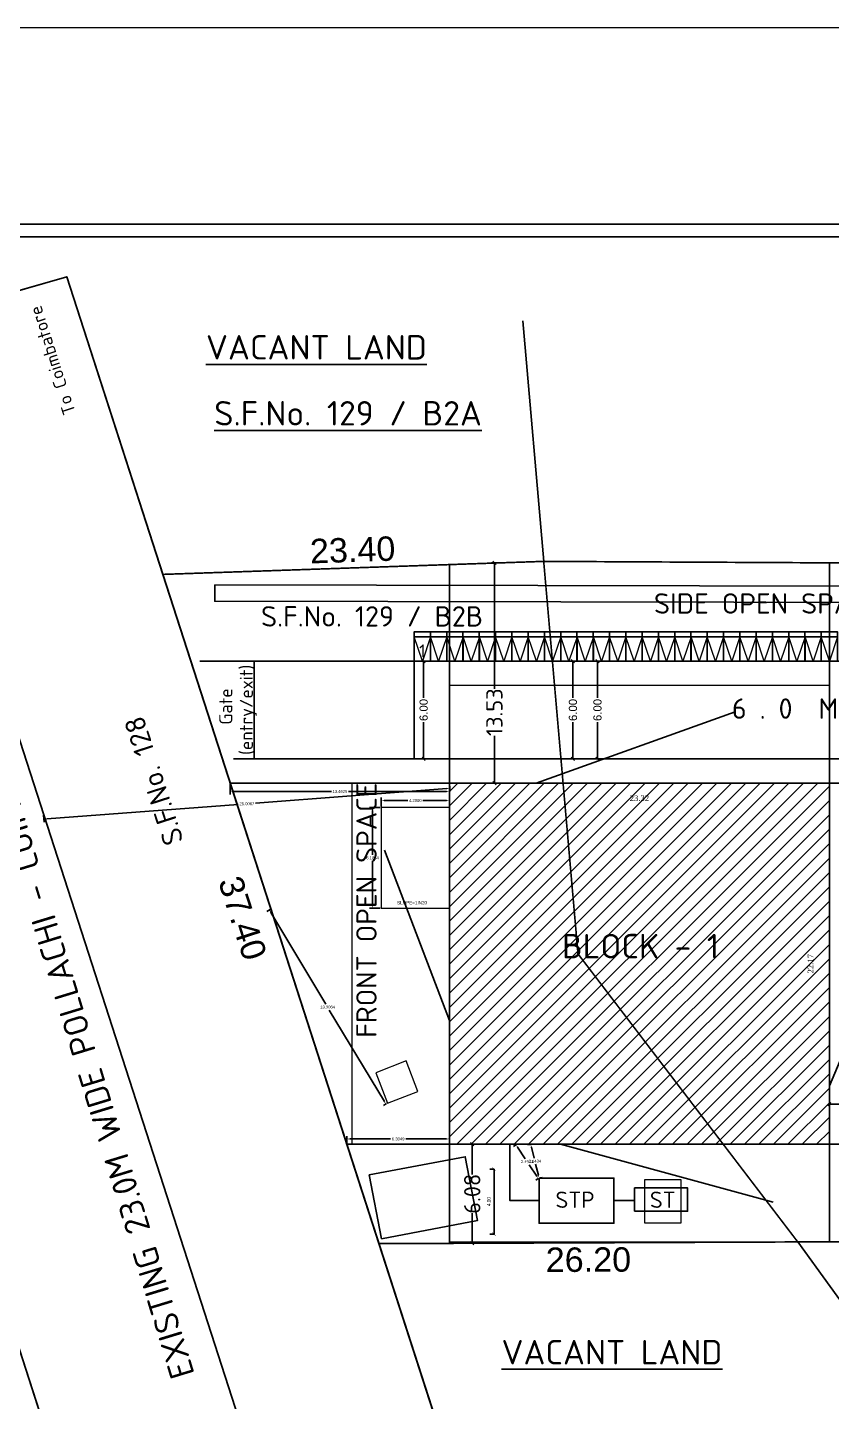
# Model space of a CAD drawing. Header units: metres. Extents: x 33037 to 86814, y -4407 to 25.
# Drawn here: x 86513.5 to 86562.9, y -4142.7 to -4058.3 of the extents above; entities that cross this region are included whole.
import ezdxf

# ---------------------------------------------------------------- set-up
doc = ezdxf.new("R2010")
doc.units = ezdxf.units.M
doc.header["$MEASUREMENT"] = 0
doc.linetypes.add('HIDDEN', pattern=[0.375, 0.25, -0.125])
for name, color, linetype in [('AS_AT_SITE', 6, 'Continuous'), ('BLK_1_INTERNAL_VEHICULAR_ACCESS', 161, 'Continuous'), ('BLK_1_LVL_0_FRONT_SETBACK', 2, 'Continuous'), ('BLK_1_LVL_0_REAR_SETBACK', 11, 'Continuous'), ('BLK_1_LVL_0_SIDE_SETBACK1', 171, 'Continuous'), ('BLK_1_LVL_0_SIDE_SETBACK2', 102, 'Continuous'), ('BLK_2_LVL_0_FRONT_SETBACK', 2, 'Continuous'), ('DRIVE_WAY', 255, 'Continuous'), ('Driveway', 8, 'Continuous'), ('ELECTRICAL_ROOM', 51, 'Continuous'), ('FMB_OR_PLR', 70, 'Continuous'), ('PER_AISLE_WIDTH', 5, 'Continuous'), ('PLOT_BOUNDARY', 70, 'Continuous'), ('ROAD_WIDTH', 1, 'Continuous'), ('RWH', 130, 'Continuous'), ('SEPTIC_TANK', 146, 'Continuous'), ('SEPTIC_TANK_1', 146, 'Continuous'), ('SUPER_IMPOSED', 5, 'Continuous'), ('SURRENDER_ROAD_WIDTH', 2, 'Continuous'), ('TWO_WHEELER_DRIVE_WAY', 6, 'Continuous')]:
    doc.layers.add(name, color=color, linetype=linetype)
for name, color, linetype, lineweight in [('b_road_path', 252, 'Continuous', 5), ('BLK_1_DA_RAMP_1', 1, 'Continuous', 0), ('BLK_1_FIRE_TENDER_MOVEMENT', 161, 'Continuous', 0), ('BLK_1_LVL_0_BLDG_FOOT_PRINT', 1, 'Continuous', 5), ('BLK_2_FIRE_TENDER_MOVEMENT', 161, 'Continuous', 0), ('DIST_CL_ROAD', 7, 'Continuous', 0), ('DIST_EXIT', 7, 'Continuous', 0), ('DISTANCE_BLK', 238, 'Continuous', 0), ('LOCATION_PLAN', 7, 'Continuous', 0), ('NOTIFIED_ROAD', 183, 'Continuous', 13), ('SEGREGATED_TOILET', 1, 'Continuous', 0), ('WASTE_DISPOSAL', 7, 'Continuous', 0)]:
    doc.layers.add(name, color=color, linetype=linetype, lineweight=lineweight)
doc.layers.add('SHORTEST_DIST_TO_ROAD', color=6, linetype='Continuous', plot=False)
doc.layers.add('TWO_WHEELER_PARKING', color=2, linetype='Continuous', plot=False)
doc.styles.add('ARIAL', font='arial.ttf')
doc.styles.add('DIM 100', font='ARIALN.TTF', dxfattribs={"width": 0.85, "height": 0.23})
doc.styles.add('ISO Proportional', font='isocpeur.ttf')
doc.styles.add('ROMANS', font='times.ttf')
doc.styles.get("Standard").update_dxf_attribs({"font": 'arial.ttf'})
doc.dimstyles.new('boun', dxfattribs={"dimtxt": 0.35, "dimasz": 7, "dimexe": 0.18, "dimexo": 0.0625, "dimgap": 0.09, "dimtad": 0, "dimzin": 1, "dimdsep": 46, "dimtxsty": 'ARIAL', "dimblk": 'OBLIQUE', "dimcen": 0, "dimse1": 1, "dimse2": 1, "dimsd1": 1, "dimsd2": 1, "dimclrt": 256, "dimadec": 0, "dimazin": 0, "dimtfac": 1, "dimtofl": 0, "dimtmove": 2, "dimatfit": 3, "dimfxl": 0, "dimtolj": 1, "dimtzin": 0, "dimarcsym": 0})
doc.dimstyles.new('GRID DIM 400', dxfattribs={"dimscale": 0, "dimtxt": 0.8, "dimasz": 0.2, "dimexe": 0, "dimexo": 0, "dimgap": 0.2, "dimtad": 0, "dimlfac": -0.1, "dimzin": 1, "dimdsep": 46, "dimtxsty": 'DIM 100', "dimblk": 'ARCHTICK', "dimcen": 0, "dimclrd": 256, "dimclre": 252, "dimclrt": 4, "dimazin": 0, "dimtfac": 1, "dimtix": 1, "dimtofl": 0, "dimtmove": 2, "dimatfit": 0, "dimfxl": 0, "dimtolj": 1, "dimtzin": 0, "dimarcsym": 0})
doc.dimstyles.new('inner', dxfattribs={"dimtxt": 0.35, "dimasz": 7, "dimexe": 0.18, "dimexo": 0.0625, "dimgap": 0.09, "dimtad": 0, "dimzin": 1, "dimdsep": 46, "dimtxsty": 'ROMANS', "dimblk": 'OBLIQUE', "dimcen": 0, "dimse1": 1, "dimse2": 1, "dimsd1": 1, "dimsd2": 1, "dimclrt": 256, "dimadec": 0, "dimazin": 0, "dimtfac": 1, "dimtofl": 0, "dimtmove": 2, "dimatfit": 3, "dimfxl": 0, "dimtolj": 1, "dimtzin": 0, "dimarcsym": 0})
doc.dimstyles.new('SITE TO BOUND', dxfattribs={"dimtxt": 1, "dimasz": 0.2, "dimexe": 0.18, "dimexo": 0.0625, "dimgap": 0.09, "dimtad": 0, "dimtoh": 1, "dimzin": 0, "dimdsep": 46, "dimtxsty": 'ISO Proportional', "dimblk": 'OBLIQUE', "dimcen": 0.09, "dimclrd": 5, "dimclre": 2, "dimclrt": 7, "dimadec": 0, "dimazin": 0, "dimtfac": 1, "dimtofl": 0, "dimtmove": 2, "dimatfit": 3, "dimldrblk": 'OBLIQUE', "dimfxl": 0, "dimtolj": 1, "dimtzin": 0, "dimarcsym": 0})
doc.dimstyles.get("Standard").update_dxf_attribs({"dimtxt": 0.18, "dimasz": 0.18, "dimexe": 0.18, "dimexo": 0.0625, "dimgap": 0.09, "dimtad": 0, "dimtih": 1, "dimtoh": 1, "dimdec": 4, "dimzin": 0, "dimdsep": 46, "dimtxsty": 'Standard', "dimcen": 0.09, "dimadec": 0, "dimazin": 0, "dimtfac": 1, "dimtdec": 4, "dimtofl": 0, "dimtmove": 0, "dimatfit": 3, "dimfxl": 0, "dimtolj": 1, "dimtzin": 0, "dimarcsym": 0})
doc.dimstyles.new('Standard - 1', dxfattribs={"dimtxt": 0.7, "dimasz": 0.2, "dimexe": 0.18, "dimexo": 0.0625, "dimgap": 0.09, "dimtad": 0, "dimzin": 0, "dimdsep": 46, "dimtxsty": 'Standard', "dimblk": 'OBLIQUE', "dimcen": 0.09, "dimse1": 1, "dimse2": 1, "dimadec": 0, "dimazin": 0, "dimtfac": 1, "dimtofl": 0, "dimtmove": 0, "dimatfit": 3, "dimldrblk": 'OBLIQUE', "dimfxl": 0, "dimtolj": 1, "dimtzin": 0, "dimarcsym": 0})

# ---------------------------------------------------------------- blocks, each defined once
blk = doc.blocks.new('*D1456')
at = {"insert": (86551.107, -4105.604), "char_height": 0.35, "attachment_point": 5, "style": 'ROMANS'}
blk.add_mtext('\\A1;23.32', dxfattribs=at)
blk = doc.blocks.new('_Oblique')
at = {"color": 0, "linetype": 'ByBlock', "lineweight": -2}
blk.add_line((-0.5, -0.5), (0.5, 0.5), dxfattribs=at)
blk = doc.blocks.new('*D1457')
at = {"insert": (86561.616, -4115.771), "char_height": 0.35, "attachment_point": 5, "rotation": 90, "style": 'ROMANS'}
blk.add_mtext('\\A1;22.17', dxfattribs=at)
blk = doc.blocks.new('TW Parking')
blk.add_lwpolyline([(86223.79, -4437.182), (86223.79, -4435.682), (86224.79, -4435.682), (86224.79, -4437.182), (86223.79, -4437.182)])
at = {"layer": 'b_road_path'}
blk.add_lwpolyline([(86223.79, -4437.182), (86224.29, -4435.682), (86224.79, -4437.182)], dxfattribs=at)
blk = doc.blocks.new('*D1460')
at = {"color": 2, "lineweight": -2}
for p, q in [((86562.767, -4124.385), (86562.767, -4124.579)), ((86568.767, -4124.385), (86568.767, -4124.579))]:
    blk.add_line(p, q, dxfattribs=at)
at = {"color": 5, "lineweight": -2}
for p, q in [((86562.767, -4124.399), (86564.577, -4124.399)), ((86568.767, -4124.399), (86566.957, -4124.399))]:
    blk.add_line(p, q, dxfattribs=at)
at = {"color": 5, "lineweight": -2, "xscale": 0.2, "yscale": 0.2, "zscale": 0.2, "rotation": 180}
blk.add_blockref('_Oblique', (86562.767, -4124.399), dxfattribs=at)
at = {"color": 5, "lineweight": -2, "xscale": 0.2, "yscale": 0.2, "zscale": 0.2}
blk.add_blockref('_Oblique', (86568.767, -4124.399), dxfattribs=at)
at = {"color": 7, "insert": (86565.767, -4124.399), "char_height": 1, "attachment_point": 5, "style": 'ISO Proportional'}
blk.add_mtext('\\A1;6.00', dxfattribs=at)
blk = doc.blocks.new('*D1462')
at = {"color": 2, "lineweight": -2}
for p, q in [((86540.841, -4126.856), (86541.021, -4126.856)), ((86540.841, -4132.939), (86541.021, -4132.939))]:
    blk.add_line(p, q, dxfattribs=at)
at = {"color": 5, "lineweight": -2}
for p, q in [((86540.841, -4126.856), (86540.841, -4128.708)), ((86540.841, -4132.939), (86540.841, -4131.088))]:
    blk.add_line(p, q, dxfattribs=at)
at = {"color": 5, "lineweight": -2, "xscale": 0.2, "yscale": 0.2, "zscale": 0.2}
for p, rotation in [((86540.841, -4126.856), 90), ((86540.841, -4132.939), 270)]:
    blk.add_blockref('_Oblique', p, dxfattribs=dict(at, rotation=rotation))
at = {"color": 7, "insert": (86540.841, -4129.898), "char_height": 1, "attachment_point": 5, "rotation": 90, "style": 'ISO Proportional'}
blk.add_mtext('\\A1;6.08', dxfattribs=at)
blk = doc.blocks.new('*D1463')
at = {"layer": 'DIST_EXIT', "color": 0, "lineweight": -2}
for p, q in [((86533.142, -4126.794), (86533.142, -4126.352)), ((86533.322, -4126.532), (86535.83, -4126.532)), ((86539.267, -4126.532), (86536.759, -4126.532)), ((86539.447, -4126.794), (86539.447, -4126.352))]:
    blk.add_line(p, q, dxfattribs=at)
at = {"layer": 'DIST_EXIT', "color": 0}
for points in [[(86533.322, -4126.502), (86533.322, -4126.562), (86533.142, -4126.532)], [(86539.267, -4126.502), (86539.267, -4126.562), (86539.447, -4126.532)]]:
    blk.add_solid(points, dxfattribs=at)
at = {"layer": 'DIST_EXIT', "color": 0, "insert": (86536.295, -4126.532), "char_height": 0.18, "attachment_point": 5}
blk.add_mtext('\\A1;6.3049', dxfattribs=at)
blk = doc.blocks.new('*D1300')
at = {"layer": 'DIST_CL_ROAD', "color": 0, "lineweight": -2}
for p, q in [((86525.985, -4104.749), (86525.985, -4105.369)), ((86539.447, -4104.749), (86539.447, -4105.369)), ((86526.165, -4105.189), (86532.19, -4105.189)), ((86539.267, -4105.189), (86533.242, -4105.189))]:
    blk.add_line(p, q, dxfattribs=at)
at = {"layer": 'DIST_CL_ROAD', "color": 0}
for points in [[(86526.165, -4105.159), (86526.165, -4105.219), (86525.985, -4105.189)], [(86539.267, -4105.159), (86539.267, -4105.219), (86539.447, -4105.189)]]:
    blk.add_solid(points, dxfattribs=at)
at = {"layer": 'DIST_CL_ROAD', "color": 0, "insert": (86532.716, -4105.189), "char_height": 0.18, "attachment_point": 5}
blk.add_mtext('\\A1;13.4625', dxfattribs=at)
blk = doc.blocks.new('*D1464')
at = {"color": 2, "lineweight": -2}
for p, q in [((86542.428, -4091.151), (86542.023, -4091.151)), ((86542.428, -4104.686), (86542.023, -4104.686))]:
    blk.add_line(p, q, dxfattribs=at)
at = {"color": 5, "lineweight": -2}
for p, q in [((86542.203, -4091.151), (86542.203, -4098.883)), ((86542.203, -4104.686), (86542.203, -4101.763))]:
    blk.add_line(p, q, dxfattribs=at)
at = {"color": 5, "lineweight": -2, "xscale": 0.2, "yscale": 0.2, "zscale": 0.2}
for p, rotation in [((86542.203, -4091.151), 90), ((86542.203, -4104.686), 270)]:
    blk.add_blockref('_Oblique', p, dxfattribs=dict(at, rotation=rotation))
at = {"color": 7, "insert": (86542.203, -4100.323), "char_height": 1, "attachment_point": 5, "rotation": 90, "style": 'ISO Proportional'}
blk.add_mtext('\\A1;13.53', dxfattribs=at)
blk = doc.blocks.new('*D1302')
at = {"insert": (86654.727, -4134.197), "char_height": 1.5, "attachment_point": 5, "style": 'ARIAL'}
blk.add_mtext('\\A1;187.80', dxfattribs=at)
blk = doc.blocks.new('*D1303')
at = {"insert": (86547.975, -4133.953), "char_height": 1.5, "attachment_point": 5, "rotation": 0.23767, "style": 'ARIAL'}
blk.add_mtext('\\A1;26.20', dxfattribs=at)
blk = doc.blocks.new('*D1304')
at = {"insert": (86533.498, -4090.358), "char_height": 1.5, "attachment_point": 5, "rotation": 1.95734, "style": 'ARIAL'}
blk.add_mtext('\\A1;23.40', dxfattribs=at)
blk = doc.blocks.new('*D1305')
at = {"insert": (86526.74, -4112.971), "char_height": 1.5, "attachment_point": 5, "rotation": 287.89267, "style": 'ARIAL'}
blk.add_mtext('\\A1;37.40', dxfattribs=at)
blk = doc.blocks.new('*D1306')
at = {"insert": (86608.635, -4090.094), "char_height": 1.5, "attachment_point": 5, "rotation": 359.70738, "style": 'ARIAL'}
blk.add_mtext('\\A1;126.80', dxfattribs=at)
blk = doc.blocks.new('*D1478')
at = {"layer": 'SHORTEST_DIST_TO_ROAD', "color": 0, "lineweight": -2}
for p, q in [((86539.452, -4104.748), (86539.484, -4105.174)), ((86539.291, -4105.008), (86527.538, -4105.902)), ((86514.715, -4106.877), (86526.468, -4105.983)), ((86514.517, -4106.645), (86514.55, -4107.07))]:
    blk.add_line(p, q, dxfattribs=at)
at = {"layer": 'SHORTEST_DIST_TO_ROAD', "color": 0}
for points in [[(86539.289, -4104.978), (86539.293, -4105.038), (86539.471, -4104.995)], [(86514.713, -4106.847), (86514.718, -4106.907), (86514.536, -4106.891)]]:
    blk.add_solid(points, dxfattribs=at)
at = {"layer": 'SHORTEST_DIST_TO_ROAD', "color": 0, "insert": (86527.003, -4105.943), "char_height": 0.18, "attachment_point": 5}
blk.add_mtext('\\A1;25.0067', dxfattribs=at)
blk = doc.blocks.new('*D1480')
at = {"layer": 'SEGREGATED_TOILET', "color": 0, "lineweight": -2}
for p, q in [((86528.425, -4112.442), (86528.225, -4112.562)), ((86528.472, -4112.624), (86531.849, -4118.249)), ((86535.445, -4124.238), (86532.067, -4118.613)), ((86535.583, -4124.364), (86535.383, -4124.485))]:
    blk.add_line(p, q, dxfattribs=at)
at = {"layer": 'SEGREGATED_TOILET', "color": 0}
for points in [[(86528.497, -4112.608), (86528.446, -4112.639), (86528.379, -4112.469)], [(86535.471, -4124.222), (86535.419, -4124.253), (86535.537, -4124.392)]]:
    blk.add_solid(points, dxfattribs=at)
at = {"layer": 'SEGREGATED_TOILET', "color": 0, "insert": (86531.958, -4118.431), "char_height": 0.18, "attachment_point": 5}
blk.add_mtext('\\A1;13.9064', dxfattribs=at)
blk = doc.blocks.new('*D1485')
at = {"layer": 'SEPTIC_TANK', "color": 0, "lineweight": -2}
for p, q in [((86544.369, -4126.871), (86544.255, -4126.9)), ((86544.473, -4127.031), (86544.644, -4127.714)), ((86544.906, -4128.761), (86544.735, -4128.078)), ((86545.011, -4128.92), (86545.125, -4128.892))]:
    blk.add_line(p, q, dxfattribs=at)
at = {"layer": 'SEPTIC_TANK', "color": 0}
for points in [[(86544.502, -4127.023), (86544.444, -4127.038), (86544.429, -4126.856)], [(86544.935, -4128.753), (86544.877, -4128.768), (86544.95, -4128.935)]]:
    blk.add_solid(points, dxfattribs=at)
at = {"layer": 'SEPTIC_TANK', "color": 0, "insert": (86544.69, -4127.896), "char_height": 0.18, "attachment_point": 5}
blk.add_mtext('\\A1;2.1434', dxfattribs=at)
blk = doc.blocks.new('*D1486')
at = {"layer": 'SEPTIC_TANK', "color": 0, "linetype": 'ByBlock', "lineweight": -2}
for p, q in [((86543.526, -4126.89), (86543.377, -4126.989)), ((86543.626, -4127.04), (86544.093, -4127.747)), ((86544.8, -4128.819), (86544.333, -4128.111)), ((86544.898, -4128.97), (86544.749, -4129.068))]:
    blk.add_line(p, q, dxfattribs=at)
at = {"layer": 'SEPTIC_TANK', "color": 0, "linetype": 'ByBlock'}
for points in [[(86543.651, -4127.023), (86543.601, -4127.057), (86543.527, -4126.89)], [(86544.825, -4128.802), (86544.775, -4128.835), (86544.899, -4128.969)]]:
    blk.add_solid(points, dxfattribs=at)
at = {"layer": 'SEPTIC_TANK', "color": 0, "linetype": 'ByBlock', "insert": (86544.213, -4127.929), "char_height": 0.18, "attachment_point": 5}
blk.add_mtext('\\A1;2.4911', dxfattribs=at)
blk = doc.blocks.new('*D1491')
at = {"layer": 'BLK_1_DA_RAMP_1', "color": 0, "lineweight": -2}
for p, q in [((86535.185, -4106.175), (86534.537, -4106.175)), ((86534.717, -4106.355), (86534.717, -4109.087)), ((86534.717, -4112.183), (86534.717, -4109.451)), ((86535.185, -4112.363), (86534.537, -4112.363))]:
    blk.add_line(p, q, dxfattribs=at)
at = {"layer": 'BLK_1_DA_RAMP_1', "color": 0}
for points in [[(86534.687, -4106.355), (86534.747, -4106.355), (86534.717, -4106.175)], [(86534.687, -4112.183), (86534.747, -4112.183), (86534.717, -4112.363)]]:
    blk.add_solid(points, dxfattribs=at)
at = {"layer": 'BLK_1_DA_RAMP_1', "color": 0, "insert": (86534.717, -4109.269), "char_height": 0.18, "attachment_point": 5}
blk.add_mtext('\\A1;6.1884', dxfattribs=at)
blk = doc.blocks.new('*D1492')
at = {"layer": 'BLK_1_DA_RAMP_1', "color": 0, "lineweight": -2}
for p, q in [((86535.247, -4106.112), (86535.247, -4105.56)), ((86539.447, -4106.112), (86539.447, -4105.56)), ((86535.427, -4105.74), (86536.88, -4105.74)), ((86539.267, -4105.74), (86537.814, -4105.74))]:
    blk.add_line(p, q, dxfattribs=at)
at = {"layer": 'BLK_1_DA_RAMP_1', "color": 0}
for points in [[(86535.427, -4105.71), (86535.427, -4105.77), (86535.247, -4105.74)], [(86539.267, -4105.71), (86539.267, -4105.77), (86539.447, -4105.74)]]:
    blk.add_solid(points, dxfattribs=at)
at = {"layer": 'BLK_1_DA_RAMP_1', "color": 0, "insert": (86537.347, -4105.74), "char_height": 0.18, "attachment_point": 5}
blk.add_mtext('\\A1;4.2000', dxfattribs=at)
blk = doc.blocks.new('_ArchTick')
at = {"color": 0, "linetype": 'ByBlock', "const_width": 0.15}
blk.add_lwpolyline([(-0.5, -0.5), (0.5, 0.5)], dxfattribs=at)
blk = doc.blocks.new('*D1498')
at = {"layer": 'ELECTRICAL_ROOM', "color": 252, "lineweight": -2}
for p, q in [((86541.929, -4128.38), (86542.179, -4128.38)), ((86541.929, -4132.38), (86542.179, -4132.38))]:
    blk.add_line(p, q, dxfattribs=at)
at = {"layer": 'ELECTRICAL_ROOM', "lineweight": -2}
blk.add_line((86542.179, -4128.38), (86542.179, -4132.38), dxfattribs=at)
at = {"layer": 'ELECTRICAL_ROOM', "lineweight": -2, "xscale": 0.2, "yscale": 0.2, "zscale": 0.2}
for p, rotation in [((86542.179, -4128.38), 90), ((86542.179, -4132.38), 270)]:
    blk.add_blockref('_ArchTick', p, dxfattribs=dict(at, rotation=rotation))
at = {"layer": 'ELECTRICAL_ROOM', "insert": (86541.862, -4130.38), "char_height": 0.23, "attachment_point": 5, "rotation": 90, "style": 'DIM 100'}
blk.add_mtext('\\A1;4.00', dxfattribs=at)
blk = doc.blocks.new('*D1829')
at = {"layer": 'PER_AISLE_WIDTH', "color": 0, "lineweight": -2}
for p, q in [((86547.025, -4097.186), (86547.025, -4099.446)), ((86547.025, -4103.186), (86547.025, -4100.926))]:
    blk.add_line(p, q, dxfattribs=at)
at = {"layer": 'PER_AISLE_WIDTH', "color": 0, "lineweight": -2, "xscale": 0.2, "yscale": 0.2, "zscale": 0.2}
for p, rotation in [((86547.025, -4097.186), 90), ((86547.025, -4103.186), 270)]:
    blk.add_blockref('_Oblique', p, dxfattribs=dict(at, rotation=rotation))
at = {"layer": 'PER_AISLE_WIDTH', "color": 0, "insert": (86547.025, -4100.186), "char_height": 0.5, "attachment_point": 5, "rotation": 90}
blk.add_mtext('\\A1;6.00', dxfattribs=at)
blk = doc.blocks.new('*D1830')
at = {"layer": 'DRIVE_WAY', "color": 0, "lineweight": -2}
for p, q in [((86548.533, -4097.186), (86548.533, -4099.446)), ((86548.533, -4103.186), (86548.533, -4100.926))]:
    blk.add_line(p, q, dxfattribs=at)
at = {"layer": 'DRIVE_WAY', "color": 0, "lineweight": -2, "xscale": 0.2, "yscale": 0.2, "zscale": 0.2}
for p, rotation in [((86548.533, -4097.186), 90), ((86548.533, -4103.186), 270)]:
    blk.add_blockref('_Oblique', p, dxfattribs=dict(at, rotation=rotation))
at = {"layer": 'DRIVE_WAY', "color": 0, "lineweight": 25, "insert": (86548.533, -4100.186), "char_height": 0.5, "attachment_point": 5, "rotation": 90}
blk.add_mtext('\\A1;6.00', dxfattribs=at)
blk = doc.blocks.new('*D1831')
at = {"layer": 'TWO_WHEELER_DRIVE_WAY', "color": 0, "lineweight": -2}
for p, q in [((86537.859, -4097.186), (86537.859, -4099.446)), ((86537.859, -4103.186), (86537.859, -4100.926))]:
    blk.add_line(p, q, dxfattribs=at)
at = {"layer": 'TWO_WHEELER_DRIVE_WAY', "color": 0, "lineweight": -2, "xscale": 0.2, "yscale": 0.2, "zscale": 0.2}
for p, rotation in [((86537.859, -4097.186), 90), ((86537.859, -4103.186), 270)]:
    blk.add_blockref('_Oblique', p, dxfattribs=dict(at, rotation=rotation))
at = {"layer": 'TWO_WHEELER_DRIVE_WAY', "color": 0, "insert": (86537.859, -4100.186), "char_height": 0.5, "attachment_point": 5, "rotation": 90}
blk.add_mtext('\\A1;6.00', dxfattribs=at)

msp = doc.modelspace()

# ---------------------------------------------------------------- hatches: boundary and pattern name
h = msp.add_hatch()
h.set_pattern_fill('ANSI31', color=256, scale=5)
h.set_pattern_definition([(45, (694.54414, 541.00556), (-0.4419417382, 0.4419417382), [])])
h.paths.add_polyline_path([(86562.7672, -4104.68607), (86546.41979, -4104.68607), (86547.33536, -4115.16585), (86556.25121, -4126.85607), (86562.7672, -4126.85607)])
h.paths.add_polyline_path([(86547.33536, -4115.16585), (86546.41979, -4104.68607), (86539.4472, -4104.68607), (86539.4472, -4126.85607), (86556.25121, -4126.85607)])
h.paths.add_polyline_path([(86549.21084, -4106.66371), (86553.03312, -4106.66371), (86553.03312, -4104.52852), (86549.21084, -4104.52852)], flags=9)
h.paths.add_polyline_path([(86562.67521, -4117.66526), (86562.67521, -4113.84298), (86560.54003, -4113.84298), (86560.54003, -4117.66526)], flags=24)
h.paths.add_polyline_path([(86545.97395, -4115.81481), (86556.02452, -4115.81481), (86556.02452, -4113.5631), (86545.97395, -4113.5631)], flags=24)

# ---------------------------------------------------------------- linework, layer by layer
at = {"linetype": 'Continuous'}
for p, q in [((86515.94278, -4073.58217), (86506.85525, -4076.19751)), ((86521.84278, -4091.85691), (86515.94278, -4073.58217)), ((86493.82855, -4079.94652), (86520.05017, -4161.16576)), ((86542.1644, -4154.80141), (86535.11379, -4132.96273))]:
    msp.add_line(p, q, dxfattribs=at)
for p, q in [((86545.22913, -4091.05768), (86543.93813, -4076.28078)), ((86549.53711, -4130.31994), (86550.81105, -4130.31994)), ((86560.82726, -4132.85607), (86567.46064, -4142.01051))]:
    msp.add_line(p, q)
for points in [[(86491.95709, -4070.35598), (86805.07732, -4070.35598), (86805.14908, -4220.96068), (86491.95709, -4220.96068)], [(86492.7198, -4071.11869), (86804.31461, -4071.11869), (86804.38637, -4220.19798), (86492.7198, -4220.19798)], [(86539.4472, -4104.68607), (86562.7672, -4104.68607), (86562.7672, -4126.85607), (86539.4472, -4126.85607)], [(86550.81105, -4130.97241), (86554.0604, -4130.97241), (86554.0604, -4129.53999), (86550.81105, -4129.53999)]]:
    msp.add_lwpolyline(points, close=True)
for points in [[(86515.8227, -4077.45512, 0, 0, 0), (86515.15374, -4075.38811, 0.17145, 0, 0), (86515.04816, -4075.06187, 0, 0, 0)], [(86529.2664, -4098.22553, 0, 0, 0), (86531.43897, -4098.22553, 0.17145, 0, 0), (86531.78187, -4098.22553, 0, 0, 0)], [(86553.61664, -4098.22553, 0, 0, 0), (86555.78921, -4098.22553, 0.17145, 0, 0), (86556.13211, -4098.22553, 0, 0, 0)], [(86537.29814, -4102.15004, 0, 0, 0), (86535.12557, -4102.15004, 0.17145, 0, 0), (86534.78267, -4102.15004, 0, 0, 0)], [(86561.64838, -4102.15004, 0, 0, 0), (86559.47581, -4102.15004, 0.17145, 0, 0), (86559.13291, -4102.15004, 0, 0, 0)]]:
    msp.add_lwpolyline(points, format="xyseb")
at = {"const_width": 0.1}
for points in [[(86535.11379, -4132.96273), (86521.84278, -4091.85691), (86545.22913, -4091.05768), (86545.22913, -4091.05768), (86672.02747, -4091.70528), (86672.02747, -4091.70528), (86672.02747, -4091.70528), (86672.02747, -4091.70528), (86672.02747, -4091.70528), (86672.02747, -4091.70528), (86751.87008, -4096.72106), (86748.62726, -4132.85607)], [(86535.11379, -4132.96273), (86560.82726, -4132.85607), (86748.62726, -4132.85607)]]:
    msp.add_lwpolyline(points, dxfattribs=at)
at = {"linetype": 'HIDDEN', "ltscale": 10, "const_width": 0.1}
msp.add_lwpolyline([(86545.22913, -4091.05768), (86547.33536, -4115.16585), (86560.82726, -4132.85607), (86560.82726, -4132.85607)], dxfattribs=at)
msp.add_lwpolyline([(86544.9499, -4130.31994), (86543.15965, -4130.31994), (86543.15965, -4126.85607)])
at = {"layer": 'AS_AT_SITE'}
msp.add_lwpolyline([(86521.84278, -4091.85691), (86545.22913, -4091.05768), (86672.02747, -4091.70528), (86751.87008, -4096.72106), (86748.62726, -4132.85607), (86560.82726, -4132.85607), (86535.11379, -4132.96273)], close=True, dxfattribs=at)
at = {"layer": 'BLK_1_DA_RAMP_1'}
msp.add_lwpolyline([(86535.2472, -4112.36307), (86539.4472, -4112.36307), (86539.4472, -4106.17466), (86535.2472, -4106.17466)], close=True, dxfattribs=at)
at = {"layer": 'BLK_1_FIRE_TENDER_MOVEMENT'}
for points in [[(86562.7672, -4098.68607), (86539.4472, -4098.68607), (86539.4472, -4104.68607), (86562.7672, -4104.68607)], [(86539.4472, -4104.68607), (86533.4472, -4104.68607), (86533.4472, -4126.85607), (86539.4472, -4126.85607)], [(86568.7672, -4104.68607), (86562.7672, -4104.68607), (86562.7672, -4126.85607), (86568.7672, -4126.85607)], [(86562.7672, -4126.85607), (86539.4472, -4126.85607), (86539.4472, -4132.85607), (86562.7672, -4132.85607)]]:
    msp.add_lwpolyline(points, close=True, dxfattribs=at)
at = {"layer": 'BLK_1_INTERNAL_VEHICULAR_ACCESS'}
for points in [[(86544.7606, -4104.68607), (86556.97593, -4100.30048)], [(86535.45076, -4108.7978), (86539.4472, -4119.26036)], [(86562.7672, -4123.27199), (86567.04773, -4113.12242)], [(86546.25944, -4126.85607), (86559.31667, -4130.40914)]]:
    msp.add_lwpolyline(points, dxfattribs=at)
at = {"layer": 'BLK_1_LVL_0_BLDG_FOOT_PRINT'}
msp.add_lwpolyline([(86539.4472, -4126.85607), (86562.7672, -4126.85607), (86562.7672, -4104.68607), (86539.4472, -4104.68607)], close=True, dxfattribs=at)
at = {"layer": 'BLK_1_LVL_0_FRONT_SETBACK'}
msp.add_lwpolyline([(86539.4472, -4104.68607), (86525.98467, -4104.68607), (86533.14225, -4126.85607), (86539.4472, -4126.85607)], close=True, dxfattribs=at)
at = {"layer": 'BLK_1_LVL_0_REAR_SETBACK'}
msp.add_lwpolyline([(86751.15529, -4104.68607), (86562.7672, -4104.68607), (86562.7672, -4126.85607), (86749.16571, -4126.85607)], close=True, dxfattribs=at)
at = {"layer": 'BLK_1_LVL_0_SIDE_SETBACK1'}
msp.add_lwpolyline([(86562.7672, -4091.14725), (86545.22913, -4091.05768), (86539.4472, -4091.25528), (86539.4472, -4104.68607), (86562.7672, -4104.68607)], close=True, dxfattribs=at)
at = {"layer": 'BLK_1_LVL_0_SIDE_SETBACK2'}
msp.add_lwpolyline([(86562.7672, -4126.85607), (86539.4472, -4126.85607), (86539.4472, -4132.94476), (86560.82726, -4132.85607), (86562.7672, -4132.85607)], close=True, dxfattribs=at)
at = {"layer": 'BLK_2_FIRE_TENDER_MOVEMENT'}
msp.add_lwpolyline([(86568.7672, -4104.68607), (86562.7672, -4104.68607), (86562.7672, -4126.85607), (86568.7672, -4126.85607)], close=True, dxfattribs=at)
at = {"layer": 'BLK_2_LVL_0_FRONT_SETBACK'}
msp.add_lwpolyline([(86568.7672, -4104.68607), (86525.98467, -4104.68607), (86533.14225, -4126.85607), (86568.7672, -4126.85607)], close=True, dxfattribs=at)
at = {"layer": 'DISTANCE_BLK', "color": 238, "ltscale": 400}
msp.add_lwpolyline([(86539.4472, -4126.85607), (86562.7672, -4126.85607), (86562.7672, -4104.68607), (86539.4472, -4104.68607)], close=True, dxfattribs=at)
at = {"layer": 'DRIVE_WAY'}
msp.add_lwpolyline([(86527.45292, -4097.18607), (86527.45292, -4103.18607), (86591.27188, -4103.18607), (86591.27188, -4125.52904), (86597.27188, -4125.52904), (86597.27188, -4097.18607)], close=True, dxfattribs=at)
at = {"layer": 'Driveway', "color": 255}
for p, q in [((86524.12545, -4097.18607), (86597.2672, -4097.18607)), ((86526.18848, -4103.18607), (86591.2672, -4103.18607))]:
    msp.add_line(p, q, dxfattribs=at)
at = {"layer": 'ELECTRICAL_ROOM'}
msp.add_lwpolyline([(86535.2665, -4132.66979), (86541.16102, -4131.54971), (86540.4143, -4127.62003), (86534.51978, -4128.74011)], close=True, dxfattribs=at)
at = {"layer": 'FMB_OR_PLR'}
msp.add_lwpolyline([(86521.84278, -4091.85691), (86545.22913, -4091.05768), (86672.02747, -4091.70528), (86751.80244, -4097.43825), (86748.62726, -4132.85607), (86560.82726, -4132.85607), (86535.11379, -4132.96273)], close=True, dxfattribs=at)
at = {"layer": 'LOCATION_PLAN'}
msp.add_lwpolyline([(86482.86849, -4058.26657), (86813.75348, -4058.26657), (86813.75348, -4230.77853), (86482.86849, -4230.77853)], close=True, dxfattribs=at)
at = {"layer": 'NOTIFIED_ROAD', "color": 1}
msp.add_lwpolyline([(86520.05017, -4161.16576), (86542.1644, -4154.80141), (86515.94278, -4073.58217), (86493.82855, -4079.94652)], close=True, dxfattribs=at)
msp.add_lwpolyline([(86531.10729, -4157.98359), (86504.88566, -4076.76435)], dxfattribs=at)
at = {"layer": 'PER_AISLE_WIDTH'}
msp.add_lwpolyline([(86527.45292, -4097.18607), (86527.45292, -4103.18607), (86591.27188, -4103.18607), (86591.27188, -4125.52904), (86597.27188, -4125.52904), (86597.27188, -4097.18607)], close=True, dxfattribs=at)
at = {"layer": 'PLOT_BOUNDARY'}
msp.add_lwpolyline([(86521.84278, -4091.85691), (86545.22913, -4091.05768), (86672.02747, -4091.70528), (86751.87008, -4096.72106), (86748.62726, -4132.85607), (86560.82726, -4132.85607), (86535.11379, -4132.96273)], close=True, dxfattribs=at)
at = {"layer": 'ROAD_WIDTH', "color": 1}
msp.add_lwpolyline([(86520.05017, -4161.16576), (86542.1644, -4154.80141), (86515.94278, -4073.58217), (86493.82855, -4079.94652)], close=True, dxfattribs=at)
at = {"layer": 'RWH', "ltscale": 400}
msp.add_lwpolyline([(86525.03909, -4092.50196), (86673.80343, -4092.79766), (86673.79404, -4093.79762), (86525.02969, -4093.50192)], close=True, dxfattribs=at)
at = {"layer": 'SEGREGATED_TOILET'}
msp.add_lwpolyline([(86535.63681, -4124.33226), (86537.50092, -4123.6076), (86536.77626, -4121.7435), (86534.91216, -4122.46816)], close=True, dxfattribs=at)
at = {"layer": 'SEPTIC_TANK_1', "linetype": 'ByBlock'}
msp.add_lwpolyline([(86544.9499, -4128.93531), (86549.53711, -4128.93531), (86549.53711, -4131.70456), (86544.9499, -4131.70456)], close=True, dxfattribs=at)
at = {"layer": 'SUPER_IMPOSED'}
msp.add_lwpolyline([(86521.84278, -4091.85691), (86545.22913, -4091.05768), (86672.02747, -4091.70528), (86751.80244, -4097.43825), (86748.62726, -4132.85607), (86560.82726, -4132.85607), (86535.11379, -4132.96273)], close=True, dxfattribs=at)
at = {"layer": 'SURRENDER_ROAD_WIDTH'}
msp.add_lwpolyline([(86520.05017, -4161.16576), (86542.1644, -4154.80141), (86515.94278, -4073.58217), (86493.82855, -4079.94652)], close=True, dxfattribs=at)
at = {"layer": 'SURRENDER_ROAD_WIDTH', "ltscale": 400}
msp.add_lwpolyline([(86531.10729, -4157.98359), (86504.88566, -4076.76435)], dxfattribs=at)
at = {"layer": 'TWO_WHEELER_DRIVE_WAY', "color": 6}
msp.add_lwpolyline([(86537.2789, -4103.18607), (86566.2789, -4103.18607), (86566.2789, -4097.18607), (86537.2789, -4097.18607)], close=True, dxfattribs=at)
at = {"layer": 'TWO_WHEELER_PARKING', "linetype": 'Continuous'}
for points in [[(86538.27188, -4097.18607), (86538.27188, -4095.38607), (86537.27188, -4095.38607), (86537.27188, -4097.18607)], [(86539.27188, -4097.18607), (86539.27188, -4095.38607), (86538.27188, -4095.38607), (86538.27188, -4097.18607)], [(86540.27188, -4097.18607), (86540.27188, -4095.38607), (86539.27188, -4095.38607), (86539.27188, -4097.18607)], [(86541.27188, -4097.18607), (86541.27188, -4095.38607), (86540.27188, -4095.38607), (86540.27188, -4097.18607)], [(86542.27188, -4097.18607), (86542.27188, -4095.38607), (86541.27188, -4095.38607), (86541.27188, -4097.18607)], [(86543.27188, -4097.18607), (86543.27188, -4095.38607), (86542.27188, -4095.38607), (86542.27188, -4097.18607)], [(86544.27188, -4097.18607), (86544.27188, -4095.38607), (86543.27188, -4095.38607), (86543.27188, -4097.18607)], [(86545.27188, -4097.18607), (86545.27188, -4095.38607), (86544.27188, -4095.38607), (86544.27188, -4097.18607)], [(86546.27188, -4097.18607), (86546.27188, -4095.38607), (86545.27188, -4095.38607), (86545.27188, -4097.18607)], [(86547.27188, -4097.18607), (86547.27188, -4095.38607), (86546.27188, -4095.38607), (86546.27188, -4097.18607)], [(86548.27188, -4097.18607), (86548.27188, -4095.38607), (86547.27188, -4095.38607), (86547.27188, -4097.18607)], [(86549.27188, -4097.18607), (86549.27188, -4095.38607), (86548.27188, -4095.38607), (86548.27188, -4097.18607)], [(86550.27188, -4097.18607), (86550.27188, -4095.38607), (86549.27188, -4095.38607), (86549.27188, -4097.18607)], [(86551.27188, -4097.18607), (86551.27188, -4095.38607), (86550.27188, -4095.38607), (86550.27188, -4097.18607)], [(86552.27188, -4097.18607), (86552.27188, -4095.38607), (86551.27188, -4095.38607), (86551.27188, -4097.18607)], [(86553.27188, -4097.18607), (86553.27188, -4095.38607), (86552.27188, -4095.38607), (86552.27188, -4097.18607)], [(86554.27188, -4097.18607), (86554.27188, -4095.38607), (86553.27188, -4095.38607), (86553.27188, -4097.18607)], [(86555.27188, -4097.18607), (86555.27188, -4095.38607), (86554.27188, -4095.38607), (86554.27188, -4097.18607)], [(86556.27188, -4097.18607), (86556.27188, -4095.38607), (86555.27188, -4095.38607), (86555.27188, -4097.18607)], [(86557.27188, -4097.18607), (86557.27188, -4095.38607), (86556.27188, -4095.38607), (86556.27188, -4097.18607)], [(86558.27188, -4097.18607), (86558.27188, -4095.38607), (86557.27188, -4095.38607), (86557.27188, -4097.18607)], [(86559.27188, -4097.18607), (86559.27188, -4095.38607), (86558.27188, -4095.38607), (86558.27188, -4097.18607)], [(86560.27188, -4097.18607), (86560.27188, -4095.38607), (86559.27188, -4095.38607), (86559.27188, -4097.18607)], [(86561.27188, -4097.18607), (86561.27188, -4095.38607), (86560.27188, -4095.38607), (86560.27188, -4097.18607)], [(86562.27188, -4097.18607), (86562.27188, -4095.38607), (86561.27188, -4095.38607), (86561.27188, -4097.18607)], [(86563.27188, -4097.18607), (86563.27188, -4095.38607), (86562.27188, -4095.38607), (86562.27188, -4097.18607)]]:
    msp.add_lwpolyline(points, close=True, dxfattribs=at)
at = {"layer": 'WASTE_DISPOSAL', "color": 2}
msp.add_lwpolyline([(86551.4445, -4129.01902), (86553.6387, -4129.01902), (86553.6387, -4131.70353), (86551.4445, -4131.70353)], close=True, dxfattribs=at)

# ---------------------------------------------------------------- block references
at = {"rotation": 180}
for p in [(172762.06903, -8532.86798), (172763.06883, -8532.86798), (172764.06864, -8532.86798), (172765.06844, -8532.86798), (172766.06825, -8532.86798), (172767.06805, -8532.86798), (172768.06786, -8532.86798), (172769.06766, -8532.86798), (172770.06747, -8532.86798), (172771.06727, -8532.86798), (172772.06708, -8532.86798), (172773.06688, -8532.86798), (172774.06669, -8532.86798), (172775.06649, -8532.86798), (172776.0663, -8532.86798), (172777.0661, -8532.86798), (172778.06591, -8532.86798), (172779.06571, -8532.86798), (172780.06552, -8532.86798), (172781.06532, -8532.86798), (172782.06513, -8532.86798), (172783.06493, -8532.86798), (172784.06474, -8532.86798), (172785.06454, -8532.86798), (172786.06435, -8532.86798), (172787.06415, -8532.86798)]:
    msp.add_blockref('TW Parking', p, dxfattribs=at)

# ---------------------------------------------------------------- texts
at = {"style": 'ISO Proportional'}
for s, height, rotation, p in [('To Coimbatore', 0.7875, 107.9334043, (86516.50242, -4081.90311)), ('EXISTING 23.0M WIDE POLLACHI - COIMBATORE TAR ROAD', 1.5, 106.9594253, (86523.81202, -4140.97052)), ('(entry/exit)', 0.8, 90, (86527.37048, -4102.95018)), ('Gate', 0.8, 90, (86526.10922, -4101.0834)), ('S.F.No. 128', 1.25, 107.9334043, (86523.14092, -4108.23909)), ('FRONT OPEN SPACE', 1.25, 90, (86534.97232, -4120.31535))]:
    msp.add_text(s, height=height, rotation=rotation, dxfattribs=at).set_placement(p)
for s, height, p in [('%%UVACANT LAND', 1.5, (86524.49232, -4078.65977)), ('%%US.F.No. 129 / B2A', 1.5, (86524.99913, -4082.71228)), ('S.F.No. 129 / B2B', 1.25, (86527.87319, -4095.06048)), ('SIDE OPEN SPACE', 1.25, (86551.99765, -4094.26922)), ('1', 0.8, (86537.57913, -4096.95858)), ('6 . 0  M   D R I V E   W A Y ', 1.25, (86556.78479, -4100.72241)), ('BLOCK - 1', 1.5, (86546.34924, -4115.43839)), ('STP', 1, (86545.9546, -4130.76541)), ('ST', 1, (86551.74865, -4130.76541)), ('%%UVACANT LAND', 1.5, (86542.63693, -4140.37824))]:
    msp.add_text(s, height=height, dxfattribs=at).set_placement(p)
at = {"layer": 'BLK_1_DA_RAMP_1', "insert": (86537.14726, -4111.92274), "char_height": 0.2, "width": 2.4, "attachment_point": 2}
msp.add_mtext('SLOPE=1IN20', dxfattribs=at)

# ---------------------------------------------------------------- dimensions: what is measured, and where the dimension line sits
for p1, p2, distance, picture, middle in [((86545.22913, -4091.05768), (86521.84278, -4091.85691), -1.10026, '*D1304', (86533.49837, -4090.35768)), ((86672.02747, -4091.70528), (86545.22913, -4091.05768), -1.28772, '*D1306', (86608.63488, -4090.09377))]:
    dim = msp.add_aligned_dim(p1=p1, p2=p2, distance=distance, dimstyle='boun', override={"dimtxt": 1.5})
    dim.commit()
    dim.dimension.update_dxf_attribs({"geometry": picture, "text_midpoint": middle})
dim = msp.add_linear_dim(base=(86542.20305, -4091.15126), p1=(86542.49072, -4104.68607), p2=(86542.49072, -4091.15126), angle=90, dimstyle='SITE TO BOUND')
dim.commit()
dim.dimension.update_dxf_attribs({"geometry": '*D1464', "text_midpoint": (86542.20305, -4100.32286), "dimtype": 161})
for p1, distance, text, picture, middle in [((86521.84278, -4091.85691), -1.82664, '37.40', '*D1305', (86526.73999, -4112.97103)), ((86560.82726, -4132.85607), 1.04372, '26.20', '*D1303', (86547.97486, -4133.95311))]:
    dim = msp.add_aligned_dim(p1=p1, p2=(86535.11379, -4132.96273), distance=distance, text=text, dimstyle='boun', override={"dimtxt": 1.5})
    dim.commit()
    dim.dimension.update_dxf_attribs({"geometry": picture, "text_midpoint": middle})
for p1, p2, distance, dimstyle, picture, middle in [((86562.7672, -4104.68607), (86539.4472, -4104.68607), 0.91834, 'inner', '*D1456', (86551.1072, -4105.60441)), ((86562.7672, -4104.68607), (86562.7672, -4126.85607), -1.15129, 'inner', '*D1457', (86561.61591, -4115.77107)), ((86562.7672, -4124.32272), (86568.7672, -4124.32272), -0.07645, 'SITE TO BOUND', '*D1460', (86565.7672, -4124.39917)), ((86540.81076, -4126.85607), (86540.81076, -4132.9391), 0.02995, 'SITE TO BOUND', '*D1462', (86540.8407, -4129.89758))]:
    dim = msp.add_aligned_dim(p1=p1, p2=p2, distance=distance, dimstyle=dimstyle)
    dim.commit()
    dim.dimension.update_dxf_attribs({"geometry": picture, "text_midpoint": middle})
dim = msp.add_linear_dim(base=(86748.62726, -4133.4313), p1=(86560.82726, -4132.85607), p2=(86748.62726, -4132.85607), angle=0, dimstyle='boun', override={"dimtxt": 1.5})
dim.commit()
dim.dimension.update_dxf_attribs({"geometry": '*D1302', "text_midpoint": (86654.72726, -4134.19716), "dimtype": 161})
at = {"layer": 'BLK_1_DA_RAMP_1', "color": 2}
dim = msp.add_linear_dim(base=(86535.2472, -4105.73987), p1=(86539.4472, -4106.17466), p2=(86535.2472, -4106.17466), dimstyle='Standard', override={"dimscale": 1}, dxfattribs=at)
dim.commit()
dim.dimension.update_dxf_attribs({"geometry": '*D1492', "text_midpoint": (86537.3472, -4105.73987)})
at = {"layer": 'BLK_1_DA_RAMP_1', "color": 1}
dim = msp.add_linear_dim(base=(86534.7174, -4106.17466), p1=(86535.2472, -4112.36307), p2=(86535.2472, -4106.17466), angle=90, dimstyle='Standard', override={"dimscale": 1}, dxfattribs=at)
dim.commit()
dim.dimension.update_dxf_attribs({"geometry": '*D1491', "text_midpoint": (86534.7174, -4109.26886)})
at = {"layer": 'DIST_CL_ROAD', "color": 1}
dim = msp.add_aligned_dim(p1=(86539.4472, -4104.68607), p2=(86525.98467, -4104.68607), distance=0.50313, dimstyle='Standard', dxfattribs=at)
dim.commit()
dim.dimension.update_dxf_attribs({"geometry": '*D1300', "text_midpoint": (86532.71593, -4105.18919)})
at = {"layer": 'DIST_EXIT'}
dim = msp.add_aligned_dim(p1=(86539.447199, -4126.856067), p2=(86533.142252, -4126.856067), distance=-0.324193, dimstyle='Standard', dxfattribs=at)
dim.commit()
dim.dimension.update_dxf_attribs({"geometry": '*D1463', "text_midpoint": (86536.294726, -4126.531874)})
at = {"layer": 'DRIVE_WAY', "color": 255, "lineweight": 25}
dim = msp.add_aligned_dim(p1=(86547.24879, -4103.18607), p2=(86547.24879, -4097.18607), distance=-1.28403, dimstyle='Standard - 1', override={"dimtxt": 0.5, "dimfxl": 2, "dimfxlon": 1, "dimarcsym": 1}, dxfattribs=at)
dim.commit()
dim.dimension.update_dxf_attribs({"geometry": '*D1830', "text_midpoint": (86548.53282, -4100.18607)})
at = {"layer": 'ELECTRICAL_ROOM'}
dim = msp.add_linear_dim(base=(86542.17907, -4132.37983), p1=(86541.64837, -4128.37983), p2=(86541.64837, -4132.37983), angle=90, dimstyle='GRID DIM 400', override={"dimscale": 1, "dimtxt": 0.23, "dimtad": 1, "dimtoh": 1, "dimclrd": 256, "dimclrt": 256, "dimtmove": 0}, dxfattribs=at)
dim.commit()
dim.dimension.update_dxf_attribs({"geometry": '*D1498', "text_midpoint": (86541.86164, -4130.37983)})
at = {"layer": 'PER_AISLE_WIDTH'}
dim = msp.add_aligned_dim(p1=(86545.92113, -4097.18607), p2=(86545.92113, -4103.18607), distance=1.10362, dimstyle='Standard - 1', override={"dimtxt": 0.5, "dimfxl": 2, "dimfxlon": 1, "dimarcsym": 1}, dxfattribs=at)
dim.commit()
dim.dimension.update_dxf_attribs({"geometry": '*D1829', "text_midpoint": (86547.02475, -4100.18607)})
at = {"layer": 'SEGREGATED_TOILET'}
dim = msp.add_aligned_dim(p1=(86535.63681, -4124.33226), p2=(86528.47828, -4112.40982), distance=0.1159, dimstyle='Standard', dxfattribs=at)
dim.commit()
dim.dimension.update_dxf_attribs({"geometry": '*D1480', "text_midpoint": (86531.95818, -4118.4307)})
at = {"layer": 'SEPTIC_TANK', "color": 1, "linetype": 'ByBlock'}
dim = msp.add_aligned_dim(p1=(86543.57785, -4126.85607), p2=(86544.9499, -4128.93531), distance=-0.06119, dimstyle='Standard', dxfattribs=at)
dim.commit()
dim.dimension.update_dxf_attribs({"geometry": '*D1486', "text_midpoint": (86544.2128, -4127.92939)})
at = {"layer": 'SEPTIC_TANK', "color": 2}
dim = msp.add_aligned_dim(p1=(86544.42925, -4126.85607), p2=(86544.9499, -4128.93531), distance=0, dimstyle='Standard', dxfattribs=at)
dim.commit()
dim.dimension.update_dxf_attribs({"geometry": '*D1485', "text_midpoint": (86544.68958, -4127.89569)})
at = {"layer": 'SHORTEST_DIST_TO_ROAD', "color": 1}
dim = msp.add_aligned_dim(p1=(86514.51247, -4106.58255), p2=(86539.4472, -4104.68607), distance=-0.30935, dimstyle='Standard', dxfattribs=at)
dim.commit()
dim.dimension.update_dxf_attribs({"geometry": '*D1478', "text_midpoint": (86527.00329, -4105.94276)})
at = {"layer": 'TWO_WHEELER_DRIVE_WAY', "color": 6}
dim = msp.add_aligned_dim(p1=(86537.44887, -4103.18607), p2=(86537.44887, -4097.18607), distance=-0.40998, dimstyle='Standard - 1', override={"dimtxt": 0.5, "dimfxl": 2, "dimfxlon": 1, "dimarcsym": 1}, dxfattribs=at)
dim.commit()
dim.dimension.update_dxf_attribs({"geometry": '*D1831', "text_midpoint": (86537.85885, -4100.18607)})

doc.saveas('drawing.dxf')
